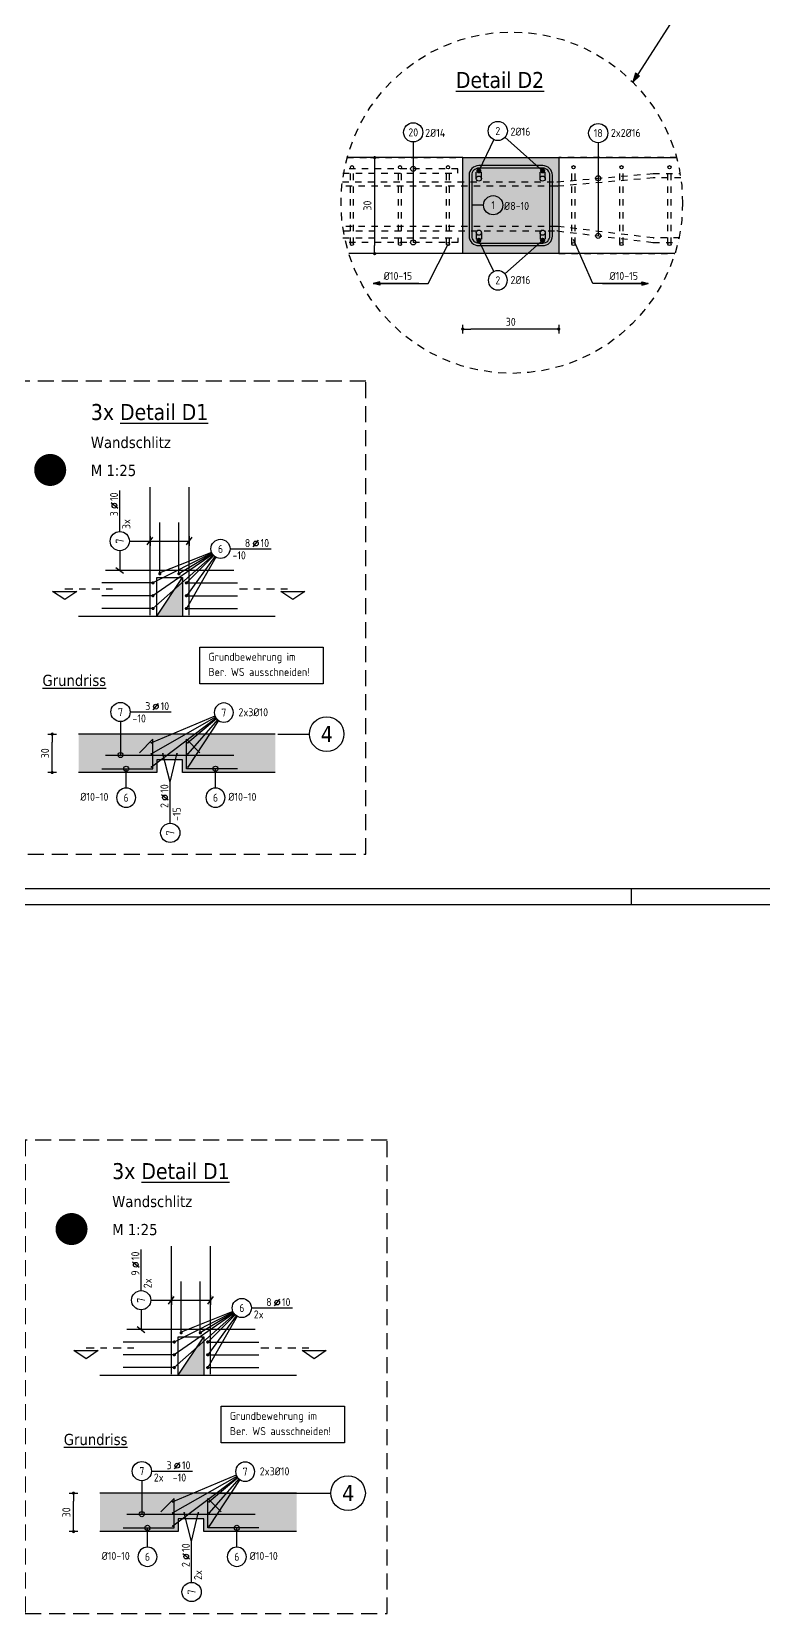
# Model space of a CAD drawing. Extents: x 28 to 142, y -30 to 32.
# Drawn here: x 42.54 to 53.97, y -30.09 to -5.38 of the extents above; entities that cross this region are included whole.
import ezdxf
from ezdxf.enums import TextEntityAlignment as Align

# ---------------------------------------------------------------- set-up
doc = ezdxf.new("R2010")
doc.units = 0
doc.header["$LTSCALE"] = 0.5
for name, pattern in [('AUSGEZOGEN', [1000.01, 1000, 0.01]), ('DASHDOTSMALL', [1.05, 0.5, -0.25, 0.05, -0.25]), ('DOT', [0.175, 0.05, -0.125]), ('HIDDEN2', [0.187, 0.125, -0.062]), ('HIDDEN4', [0.12, 0.02, -0.1]), ('PUNKT', [0.175, 0.05, -0.125]), ('STRICHLINIE', [0.75, 0.5, -0.25]), ('STRICHPUNKT2', [0.55, 0.25, -0.125, 0.05, -0.125]), ('VERDECKT', [0.375, 0.25, -0.125])]:
    doc.linetypes.add(name, pattern=pattern)
for name, color, linetype in [('ACHSEN', 7, 'Continuous'), ('BETON', 7, 'Continuous'), ('Brüstung EG', 7, 'Continuous'), ('DETAIL', 7, 'Continuous'), ('DRUEBER', 7, 'Continuous'), ('grau_hell', 7, 'Continuous'), ('grau_mittel', 7, 'Continuous'), ('HILFE', 7, 'Continuous'), ('MASSE', 7, 'Continuous'), ('OBJEKT', 7, 'Continuous'), ('RAHMEN', 7, 'Continuous'), ('RND', 7, 'Continuous'), ('SCHNITTE', 7, 'Continuous'), ('SFP_Achsen', 7, 'Continuous'), ('TEXT', 7, 'Continuous')]:
    doc.layers.add(name, color=color, linetype=linetype)
doc.layers.add('NOPLOT', color=7, linetype='Continuous', plot=False)
doc.styles.add('helv', font='tahoma.ttf')
doc.styles.add('txt', font='isocp.shx')
doc.dimstyles.new('DOT_I', dxfattribs={"dimscale": 0.5, "dimtxt": 0.25, "dimasz": 0.25, "dimexe": 0.1, "dimexo": 0.3, "dimgap": 0.1, "dimtad": 1, "dimdec": 3, "dimzin": 3, "dimtxsty": 'txt', "dimblk": 'DOT', "dimblk1": 'DOT', "dimblk2": 'DOT', "dimsah": 1, "dimcen": 0.1, "dimse1": 1, "dimse2": 1, "dimazin": 0, "dimtfac": 1, "dimtdec": 4, "dimtix": 1, "dimtmove": 2, "dimatfit": 3, "dimfxl": 0, "dimtvp": 1, "dimtolj": 1, "dimtzin": 0, "dimarcsym": 0})

# ---------------------------------------------------------------- blocks, each defined once
blk = doc.blocks.new('RND_LEI')
at = {"layer": 'RND', "color": 7, "linetype": 'Continuous'}
blk.add_line((1.022, 0.066), (1.19, 0.27), dxfattribs=at)
for centre, radius in [((0, 0), 0.3), ((1.106, 0.168), 0.075)]:
    blk.add_circle(centre, radius, dxfattribs=at)
at = {"layer": 'RND', "color": 7, "linetype": 'Continuous', "style": 'txt'}
blk.add_attdef('POSL', text='', height=0.25, dxfattribs=at).set_placement((0, 0), align=Align.MIDDLE)
blk.add_attdef('ANZ', text='', height=0.25, dxfattribs=at).set_placement((0.931, 0.057), align=Align.RIGHT)
for tag, p in [('DUM', (1.253, 0.057)), ('ABSTD', (1.674, 0.057)), ('POSTXT', (0.374, -0.327))]:
    blk.add_attdef(tag, p, '', height=0.25, dxfattribs=at)
blk = doc.blocks.new('lei_gre')
at = {"layer": 'RND', "color": 7, "linetype": 'Continuous'}
for p, q in [((-0.09, -0.12), (0.09, 0.12)), ((0, 0.15), (0, -0.15))]:
    blk.add_line(p, q, dxfattribs=at)
blk = doc.blocks.new('SCHN-2')
at = {"layer": 'SCHNITTE', "color": 6, "linetype": 'Continuous'}
blk.add_lwpolyline([(0.378, 0.088), (0, 0.34), (-0.378, 0.088)], close=True, dxfattribs=at)
at = {"layer": 'SCHNITTE', "color": 1, "linetype": 'DASHDOTSMALL', "style": 'helv'}
blk.add_attdef('SCHN-2', text='', height=0.35, dxfattribs=at).set_placement((0, 0.45), align=Align.CENTER)
blk = doc.blocks.new('RND_HIN')
at = {"layer": 'RND', "color": 7, "linetype": 'Continuous'}
blk.add_circle((0, 0), 0.3, dxfattribs=at)
at = {"layer": 'RND', "color": 7, "linetype": 'Continuous', "style": 'txt'}
blk.add_attdef('POSI', text='', height=0.25, dxfattribs=at).set_placement((0, 0), align=Align.MIDDLE)
blk = doc.blocks.new('DOT')
at = {"layer": 'MASSE', "color": 7, "linetype": 'Continuous'}
for p, q in [((0, 0), (-1, 0)), ((0, 0.54), (0, -0.54))]:
    blk.add_line(p, q, dxfattribs=at)
at = {"layer": 'MASSE', "color": 7, "linetype": 'Continuous', "const_width": 0.2}
blk.add_lwpolyline([(-0.1, 0, 1), (0.1, 0, 1)], format="xyb", close=True, dxfattribs=at)
blk = doc.blocks.new('*D16')
at = {"layer": 'DEFPOINTS', "color": 0, "linetype": 'AUSGEZOGEN', "transparency": 16777216}
for p in [(42.859, -16.351), (42.859, -16.351), (42.859, -16.951)]:
    blk.add_point(p, dxfattribs=at)
at = {"layer": 'MASSE', "color": 0, "linetype": 'AUSGEZOGEN', "lineweight": -2, "transparency": 16777216}
blk.add_line((42.859, -16.826), (42.859, -16.476), dxfattribs=at)
at = {"layer": 'MASSE', "color": 0, "linetype": 'AUSGEZOGEN', "lineweight": -2, "transparency": 16777216, "xscale": 0.125, "yscale": 0.125, "zscale": 0.125}
for p, rotation in [((42.859, -16.351), 90), ((42.859, -16.951), 270)]:
    blk.add_blockref('DOT', p, dxfattribs=dict(at, rotation=rotation))
at = {"layer": 'MASSE', "color": 0, "linetype": 'AUSGEZOGEN', "transparency": 16777216, "insert": (42.747, -16.651), "char_height": 0.125, "attachment_point": 5, "rotation": 90, "style": 'txt'}
blk.add_mtext('\\A1;30', dxfattribs=at)
blk = doc.blocks.new('*D17')
at = {"layer": 'DEFPOINTS', "color": 0, "linetype": 'AUSGEZOGEN', "transparency": 16777216}
for p in [(43.192, -28.208), (43.192, -28.208), (43.192, -28.808)]:
    blk.add_point(p, dxfattribs=at)
at = {"layer": 'MASSE', "color": 0, "linetype": 'AUSGEZOGEN', "lineweight": -2, "transparency": 16777216}
blk.add_line((43.192, -28.683), (43.192, -28.333), dxfattribs=at)
at = {"layer": 'MASSE', "color": 0, "linetype": 'AUSGEZOGEN', "lineweight": -2, "transparency": 16777216, "xscale": 0.125, "yscale": 0.125, "zscale": 0.125}
for p, rotation in [((43.192, -28.208), 90), ((43.192, -28.808), 270)]:
    blk.add_blockref('DOT', p, dxfattribs=dict(at, rotation=rotation))
at = {"layer": 'MASSE', "color": 0, "linetype": 'AUSGEZOGEN', "transparency": 16777216, "insert": (43.08, -28.508), "char_height": 0.125, "attachment_point": 5, "rotation": 90, "style": 'txt'}
blk.add_mtext('\\A1;30', dxfattribs=at)
blk = doc.blocks.new('Pfeillinie')
at = {"layer": 'TEXT', "linetype": 'Continuous'}
blk.add_hatch(color=7, dxfattribs=at).paths.add_polyline_path([(0, 0), (-0.8, 0.2), (-0.8, 0), (-0.8, -0.2)])
at = {"layer": 'TEXT', "color": 7, "linetype": 'Continuous'}
for p, q in [((-0.8, 0), (-0.8, 0.2)), ((-0.8, 0.2), (0, 0)), ((-0.8, 0), (-0.8, -0.2)), ((-0.8, -0.2), (0, 0))]:
    blk.add_line(p, q, dxfattribs=at)
blk = doc.blocks.new('*D18')
at = {"layer": 'DEFPOINTS', "color": 0, "linetype": 'AUSGEZOGEN', "transparency": 16777216}
for p in [(47.895, -7.346), (47.895, -8.846), (47.895, -8.846)]:
    blk.add_point(p, dxfattribs=at)
at = {"layer": 'MASSE', "color": 0, "linetype": 'AUSGEZOGEN', "lineweight": -2, "transparency": 16777216}
blk.add_line((47.895, -7.471), (47.895, -8.721), dxfattribs=at)
at = {"layer": 'MASSE', "color": 0, "linetype": 'AUSGEZOGEN', "lineweight": -2, "transparency": 16777216, "xscale": 0.125, "yscale": 0.125, "zscale": 0.125}
for p, rotation in [((47.895, -7.346), 90), ((47.895, -8.846), 270)]:
    blk.add_blockref('DOT', p, dxfattribs=dict(at, rotation=rotation))
at = {"layer": 'MASSE', "color": 0, "linetype": 'AUSGEZOGEN', "transparency": 16777216, "insert": (47.782, -8.096), "char_height": 0.125, "attachment_point": 5, "rotation": 90, "style": 'txt'}
blk.add_mtext('\\A1;30', dxfattribs=at)
blk = doc.blocks.new('*D19')
at = {"layer": 'DEFPOINTS', "color": 0, "linetype": 'AUSGEZOGEN', "transparency": 16777216}
for p in [(49.27, -10.024), (49.27, -10.024), (50.77, -10.024)]:
    blk.add_point(p, dxfattribs=at)
at = {"layer": 'MASSE', "color": 0, "linetype": 'AUSGEZOGEN', "lineweight": -2, "transparency": 16777216}
blk.add_line((50.645, -10.024), (49.395, -10.024), dxfattribs=at)
at = {"layer": 'MASSE', "color": 0, "linetype": 'AUSGEZOGEN', "lineweight": -2, "transparency": 16777216, "xscale": 0.125, "yscale": 0.125, "zscale": 0.125, "rotation": 180}
blk.add_blockref('DOT', (49.27, -10.024), dxfattribs=at)
at = {"layer": 'MASSE', "color": 0, "linetype": 'AUSGEZOGEN', "lineweight": -2, "transparency": 16777216, "xscale": 0.125, "yscale": 0.125, "zscale": 0.125}
blk.add_blockref('DOT', (50.77, -10.024), dxfattribs=at)
at = {"layer": 'MASSE', "color": 0, "linetype": 'AUSGEZOGEN', "transparency": 16777216, "insert": (50.02, -9.911), "char_height": 0.125, "attachment_point": 5, "style": 'txt'}
blk.add_mtext('\\A1;30', dxfattribs=at)
blk = doc.blocks.new('A1-35-0')
at = {"layer": 'RAHMEN', "color": 5}
blk.add_line((2, 0.5), (118.4, 0.5), dxfattribs=at)
at = {"layer": 'RAHMEN', "color": 7}
blk.add_line((23.9, 0), (23.9, 0.5), dxfattribs=at)
at = {"layer": 'RAHMEN'}
blk.add_line((0, 0), (118.9, 0), dxfattribs=at)

msp = doc.modelspace()

# ---------------------------------------------------------------- hatches: boundary and pattern name
at = {"layer": 'grau_hell'}
h = msp.add_hatch(color=9, dxfattribs=at)
h.paths.add_polyline_path([(44.4935, -14.5074), (44.5159, -14.5074), (44.8935, -14.5074), (44.8935, -13.9821), (44.7724, -14.0892)])
h.paths.add_polyline_path([(44.7724, -14.0892), (44.8935, -13.9821), (44.8935, -13.9074)])
h = msp.add_hatch(color=9, dxfattribs=at)
h.paths.add_polyline_path([(44.8268, -26.3648), (44.8491, -26.3648), (45.2268, -26.3648), (45.2268, -25.8394), (45.1056, -25.9465)])
h.paths.add_polyline_path([(45.1056, -25.9465), (45.2268, -25.8394), (45.2268, -25.7648)])

# ---------------------------------------------------------------- linework, layer by layer
at = {"layer": 'ACHSEN', "color": 140, "linetype": 'AUSGEZOGEN'}
for p, q in [((46.3831, -16.3505), (46.8752, -16.3505)), ((45.3464, -28.2078), (47.2085, -28.2078))]:
    msp.add_line(p, q, dxfattribs=at)
at = {"layer": 'BETON', "color": 6, "linetype": 'AUSGEZOGEN'}
for p, q in [((46.3431, -16.3505), (43.2719, -16.3505)), ((44.4935, -16.7505), (44.4935, -16.9505)), ((44.8935, -16.7505), (44.4935, -16.7505)), ((44.8935, -16.9505), (44.8935, -16.7505)), ((44.4935, -16.9505), (43.2719, -16.9505)), ((46.3431, -16.9505), (44.8935, -16.9505)), ((46.6763, -28.2078), (43.6051, -28.2078)), ((44.8268, -28.6078), (44.8268, -28.8078)), ((45.2268, -28.6078), (44.8268, -28.6078)), ((45.2268, -28.8078), (45.2268, -28.6078)), ((44.8268, -28.8078), (43.6051, -28.8078)), ((46.6763, -28.8078), (45.2268, -28.8078))]:
    msp.add_line(p, q, dxfattribs=at)
at = {"layer": 'BETON', "color": 6, "linetype": 'AUSGEZOGEN', "lineweight": -2}
msp.add_lwpolyline([(49.2705, -7.346), (50.7705, -7.346), (50.7705, -8.846), (49.2705, -8.846)], close=True, dxfattribs=at)
at = {"layer": 'Brüstung EG', "color": 102, "linetype": 'DOT'}
for p, q in [((47.465, -7.346), (49.2705, -7.346)), ((52.6101, -7.346), (50.7705, -7.346)), ((49.2705, -8.846), (47.4921, -8.846)), ((50.7705, -8.846), (52.5831, -8.846))]:
    msp.add_line(p, q, dxfattribs=at)
at = {"layer": 'DETAIL', "color": 102, "linetype": 'STRICHLINIE'}
for points in [[(42.1019, -10.8378), (42.1019, -18.2282), (47.7577, -18.2282), (47.7577, -10.8378)], [(42.4352, -22.6951), (42.4352, -30.0855), (48.091, -30.0855), (48.091, -22.6951)]]:
    msp.add_lwpolyline(points, close=True, dxfattribs=at)
at = {"layer": 'DETAIL', "color": 102, "linetype": 'VERDECKT'}
msp.add_circle((50.0376, -8.0499), 2.6671, dxfattribs=at)
at = {"layer": 'DRUEBER', "color": 7, "linetype": 'PUNKT', "lineweight": -2}
msp.add_lwpolyline([(49.2705, -7.346), (50.7705, -7.346), (50.7705, -8.846), (49.2705, -8.846)], close=True, dxfattribs=at)
at = {"layer": 'grau_mittel', "color": 61}
for points in [[(49.2705, -7.346), (50.7705, -7.346), (49.2705, -8.846), (50.7705, -8.846)], [(44.4935, -16.9505), (44.4935, -16.3505), (43.2719, -16.9505), (43.2719, -16.3505)], [(44.4935, -16.7505), (44.4935, -16.3505), (44.8935, -16.7505), (44.8935, -16.3505)], [(44.8935, -16.9505), (44.8935, -16.3505), (46.3431, -16.9505), (46.3431, -16.3505)], [(44.8268, -28.8078), (44.8268, -28.2078), (43.6051, -28.8078), (43.6051, -28.2078)], [(44.8268, -28.6078), (44.8268, -28.2078), (45.2268, -28.6078), (45.2268, -28.2078)], [(45.2268, -28.8078), (45.2268, -28.2078), (46.6763, -28.8078), (46.6763, -28.2078)]]:
    msp.add_solid(points, dxfattribs=at)
at = {"layer": 'HILFE', "color": 102, "linetype": 'AUSGEZOGEN'}
for p, q in [((44.4935, -13.9074), (44.8935, -13.9074)), ((44.4935, -14.5074), (44.4935, -13.9074)), ((44.8935, -13.9074), (44.8935, -14.5074)), ((43.2719, -14.5074), (46.3431, -14.5074)), ((43.2719, -14.5074), (44.5159, -14.5074)), ((44.9159, -14.5074), (46.3431, -14.5074)), ((44.8268, -25.7648), (45.2268, -25.7648)), ((44.8268, -26.3648), (44.8268, -25.7648)), ((45.2268, -25.7648), (45.2268, -26.3648)), ((43.6051, -26.3648), (46.6763, -26.3648)), ((43.6051, -26.3648), (44.8491, -26.3648)), ((45.2491, -26.3648), (46.6763, -26.3648))]:
    msp.add_line(p, q, dxfattribs=at)
for points in [[(45.1631, -14.9927), (47.0884, -14.9927), (47.0884, -15.5637), (45.1631, -15.5637)], [(45.4963, -26.8501), (47.4216, -26.8501), (47.4216, -27.421), (45.4963, -27.421)]]:
    msp.add_lwpolyline(points, close=True, dxfattribs=at)
at = {"layer": 'NOPLOT', "color": 191, "linetype": 'AUSGEZOGEN'}
for p, q in [((44.4935, -14.5074), (44.8935, -13.9074)), ((44.8268, -26.3648), (45.2268, -25.7648))]:
    msp.add_line(p, q, dxfattribs=at)
at = {"layer": 'NOPLOT', "color": 191, "linetype": 'Continuous', "const_width": 0.25}
for points in [[(42.7028, -12.2248, 1), (42.9528, -12.2248, 1)], [(43.036, -24.0821, 1), (43.286, -24.0821, 1)]]:
    msp.add_lwpolyline(points, format="xyb", close=True, dxfattribs=at)
at = {"layer": 'OBJEKT', "color": 7, "linetype": 'AUSGEZOGEN'}
for p, q in [((49.2705, -7.346), (47.4677, -7.346)), ((50.7705, -7.346), (52.6075, -7.346)), ((49.2705, -8.846), (47.4931, -8.846)), ((52.582, -8.846), (50.7705, -8.846))]:
    msp.add_line(p, q, dxfattribs=at)
at = {"layer": 'RND', "color": 7, "linetype": 'AUSGEZOGEN'}
for p, q in [((53.1158, -4.3146), (51.9249, -6.1655)), ((51.4847, -6.8497), (51.4807, -6.856)), ((43.915, -13.1861), (43.915, -12.5461)), ((45.6371, -13.4576), (46.2771, -13.4576)), ((44.0757, -16.0057), (44.7157, -16.0057)), ((44.7029, -17.7441), (44.7029, -17.1041)), ((44.2483, -25.0435), (44.2483, -24.4035)), ((45.9703, -25.315), (46.6103, -25.315)), ((44.409, -27.863), (45.049, -27.863)), ((45.0362, -29.6014), (45.0362, -28.9614))]:
    msp.add_line(p, q, dxfattribs=at)
at = {"layer": 'RND', "color": 102, "linetype": 'AUSGEZOGEN'}
for p, q in [((48.4973, -7.1019), (48.4973, -8.671)), ((49.754, -7.0651), (49.5223, -7.5537)), ((49.9302, -7.0293), (50.5186, -7.5537)), ((51.3864, -7.113), (51.3864, -8.5679)), ((49.5957, -8.0896), (49.4205, -8.0896)), ((49.754, -9.127), (49.5223, -8.6384)), ((49.9302, -9.1628), (50.5186, -8.6384)), ((48.5873, -9.3138), (47.8734, -9.3138)), ((51.4536, -9.3138), (52.1675, -9.3138)), ((44.065, -13.3361), (44.9991, -13.3361)), ((43.915, -13.4861), (43.915, -13.7946)), ((45.3531, -13.5252), (44.4327, -13.9893)), ((45.3638, -13.5431), (44.4327, -14.1893)), ((45.3747, -13.5569), (44.4327, -14.3893)), ((45.3477, -13.513), (44.539, -13.834)), ((45.3585, -13.5348), (44.839, -13.8465)), ((45.3809, -13.5636), (44.9544, -13.9893)), ((45.3988, -13.5789), (44.9544, -14.1893)), ((45.4126, -13.5878), (44.9544, -14.3893)), ((43.9257, -16.1557), (43.9257, -16.6781)), ((45.4008, -16.072), (44.4081, -16.4864)), ((45.4089, -16.0885), (44.4081, -16.6587)), ((45.4193, -16.1044), (44.4081, -16.8654)), ((45.4245, -16.1109), (44.979, -16.4864)), ((45.4408, -16.1274), (44.979, -16.6587)), ((45.4567, -16.1395), (44.979, -16.8654)), ((44.7029, -17.1041), (44.5885, -16.6587)), ((44.7029, -17.1041), (44.8066, -16.6656)), ((44.0133, -17.1939), (44.0133, -16.8926)), ((45.4089, -17.1939), (45.4089, -16.8926)), ((44.3983, -25.1935), (45.3324, -25.1935)), ((44.2483, -25.3435), (44.2483, -25.652)), ((45.6864, -25.3825), (44.7659, -25.8467)), ((45.6971, -25.4005), (44.7659, -26.0467)), ((45.7079, -25.4143), (44.7659, -26.2467)), ((45.6809, -25.3703), (44.8723, -25.6914)), ((45.6917, -25.3921), (45.1723, -25.7039)), ((45.7141, -25.4209), (45.2876, -25.8467)), ((45.732, -25.4362), (45.2876, -26.0467)), ((45.7459, -25.4452), (45.2876, -26.2467)), ((44.259, -28.013), (44.259, -28.5354)), ((45.734, -27.9293), (44.7413, -28.3437)), ((45.7421, -27.9458), (44.7413, -28.516)), ((45.7526, -27.9617), (44.7413, -28.7227)), ((45.7577, -27.9682), (45.3122, -28.3437)), ((45.774, -27.9848), (45.3122, -28.516)), ((45.79, -27.9969), (45.3122, -28.7227)), ((45.0362, -28.9614), (44.9218, -28.516)), ((45.0362, -28.9614), (45.1398, -28.5229)), ((44.3465, -29.0513), (44.3465, -28.7499)), ((45.7421, -29.0513), (45.7421, -28.7499))]:
    msp.add_line(p, q, dxfattribs=at)
at = {"layer": 'RND', "color": 7, "linetype": 'HIDDEN2'}
for p, q in [((47.5158, -8.696), (47.5158, -7.496)), ((47.5658, -8.696), (47.5658, -7.496)), ((48.2658, -8.696), (48.2658, -7.496)), ((48.3158, -8.696), (48.3158, -7.496)), ((49.0158, -8.696), (49.0158, -7.496)), ((49.0658, -8.696), (49.0658, -7.496)), ((50.9751, -8.696), (50.9751, -7.496)), ((51.0251, -8.696), (51.0251, -7.496)), ((51.7251, -8.696), (51.7251, -7.496)), ((51.7751, -8.696), (51.7751, -7.496)), ((52.4751, -8.696), (52.4751, -7.496)), ((52.5251, -8.696), (52.5251, -7.496))]:
    msp.add_line(p, q, dxfattribs=at)
at = {"layer": 'RND', "color": 7, "linetype": 'HIDDEN4'}
for p, q in [((49.4823, -7.6737), (49.4823, -7.5537)), ((49.5623, -7.6737), (49.5623, -7.5537)), ((50.4786, -7.6737), (50.4786, -7.5537)), ((50.5586, -7.6737), (50.5586, -7.5537)), ((49.4823, -8.5184), (49.4823, -8.6384)), ((49.5623, -8.5184), (49.5623, -8.6384)), ((50.4786, -8.5184), (50.4786, -8.6384)), ((50.5586, -8.5184), (50.5586, -8.6384))]:
    msp.add_line(p, q, dxfattribs=at)
at = {"layer": 'RND', "color": 7, "linetype": 'HIDDEN2'}
for points in [[(47.3905, -7.7241), (50.7407, -7.7241, 0.021616), (50.7493, -7.7238), (52.245, -7.5941), (52.6654, -7.5941)], [(52.6766, -7.6641), (52.2524, -7.6641, 0.021616), (52.2437, -7.6645), (50.7524, -7.7938, -0.0216088), (50.7437, -7.7941), (47.3828, -7.7942)], [(52.6615, -8.601), (52.2524, -8.601, -0.021616), (52.2437, -8.6007), (50.7524, -8.4214, 0.0216088), (50.7437, -8.421), (47.3933, -8.4209)], [(47.4035, -8.491), (50.7407, -8.491, -0.021616), (50.7493, -8.4914), (52.245, -8.671), (52.6477, -8.671)]]:
    msp.add_lwpolyline(points, format="xyb", dxfattribs=at)
for points in [[(47.3985, -7.5914), (49.1952, -7.5914), (49.1952, -7.521), (47.4097, -7.521)], [(47.3985, -8.6007), (49.1952, -8.6007), (49.1952, -8.671), (47.4097, -8.671)]]:
    msp.add_lwpolyline(points, dxfattribs=at)
at = {"layer": 'RND', "color": 1, "linetype": 'AUSGEZOGEN'}
for points in [[(49.5205, -8.721), (50.5205, -8.721, 0.4142136), (50.6705, -8.571), (50.6705, -7.621, 0.4142136), (50.5205, -7.471), (49.5205, -7.471, 0.4142136), (49.3705, -7.621), (49.3705, -8.571, 0.4142136)], [(49.5205, -8.681), (50.5205, -8.681, 0.4142136), (50.6305, -8.571), (50.6305, -7.621, 0.4142136), (50.5205, -7.511), (49.5205, -7.511, 0.4142136), (49.4105, -7.621), (49.4105, -8.571, 0.4142136)]]:
    msp.add_lwpolyline(points, format="xyb", close=True, dxfattribs=at)
at = {"layer": 'RND', "color": 7, "linetype": 'AUSGEZOGEN'}
for points, const_width in [([(49.5023, -7.5537, 1), (49.5423, -7.5537, 1)], 0.04), ([(50.5386, -7.5537, -1), (50.4986, -7.5537, -1)], 0.04), ([(49.5023, -8.6384, -1), (49.5423, -8.6384, -1)], 0.04), ([(50.5386, -8.6384, 1), (50.4986, -8.6384, 1)], 0.04), ([(44.539, -13.859, -1), (44.539, -13.834, -1)], 0.025), ([(44.839, -13.859, -1), (44.839, -13.834, -1)], 0.025), ([(44.4452, -13.9893, -1), (44.4202, -13.9893, -1)], 0.025), ([(44.9419, -13.9893, 1), (44.9669, -13.9893, 1)], 0.025), ([(44.4452, -14.1893, -1), (44.4202, -14.1893, -1)], 0.025), ([(44.9419, -14.1893, 1), (44.9669, -14.1893, 1)], 0.025), ([(44.4452, -14.3893, -1), (44.4202, -14.3893, -1)], 0.025), ([(44.9419, -14.3893, 1), (44.9669, -14.3893, 1)], 0.025), ([(44.4011, -16.4864, -1), (44.4151, -16.4864, -1)], 0.014), ([(44.986, -16.4864, 1), (44.972, -16.4864, 1)], 0.014), ([(44.4011, -16.6587, -1), (44.4151, -16.6587, -1)], 0.014), ([(44.5815, -16.6587, -1), (44.5955, -16.6587, -1)], 0.014), ([(44.8007, -16.6587, -1), (44.8147, -16.6587, -1)], 0.014), ([(44.986, -16.6587, 1), (44.972, -16.6587, 1)], 0.014), ([(44.4011, -16.8654, -1), (44.4151, -16.8654, -1)], 0.014), ([(44.986, -16.8654, 1), (44.972, -16.8654, 1)], 0.014), ([(44.8723, -25.7164, -1), (44.8723, -25.6914, -1)], 0.025), ([(45.1723, -25.7164, -1), (45.1723, -25.6914, -1)], 0.025), ([(44.7784, -25.8467, -1), (44.7534, -25.8467, -1)], 0.025), ([(45.2751, -25.8467, 1), (45.3001, -25.8467, 1)], 0.025), ([(44.7784, -26.0467, -1), (44.7534, -26.0467, -1)], 0.025), ([(45.2751, -26.0467, 1), (45.3001, -26.0467, 1)], 0.025), ([(44.7784, -26.2467, -1), (44.7534, -26.2467, -1)], 0.025), ([(45.2751, -26.2467, 1), (45.3001, -26.2467, 1)], 0.025), ([(44.7343, -28.3437, -1), (44.7483, -28.3437, -1)], 0.014), ([(45.3192, -28.3437, 1), (45.3052, -28.3437, 1)], 0.014), ([(44.7343, -28.516, -1), (44.7483, -28.516, -1)], 0.014), ([(44.9148, -28.516, -1), (44.9288, -28.516, -1)], 0.014), ([(45.1339, -28.516, -1), (45.1479, -28.516, -1)], 0.014), ([(45.3192, -28.516, 1), (45.3052, -28.516, 1)], 0.014), ([(44.7343, -28.7227, -1), (44.7483, -28.7227, -1)], 0.014), ([(45.3192, -28.7227, 1), (45.3052, -28.7227, 1)], 0.014)]:
    msp.add_lwpolyline(points, format="xyb", close=True, dxfattribs=dict(at, const_width=const_width))
at = {"layer": 'RND', "color": 102, "linetype": 'AUSGEZOGEN'}
for points in [[(52.1675, -9.3138), (51.3036, -9.3138), (51.0001, -8.623)], [(47.8734, -9.3138), (48.7281, -9.3138), (49.0408, -8.696)]]:
    msp.add_lwpolyline(points, dxfattribs=at)
at = {"layer": 'RND', "color": 1, "linetype": 'AUSGEZOGEN'}
for points in [[(44.3879, -14.4926), (44.3879, -12.4926)], [(44.9991, -14.4926), (44.9991, -12.4926)], [(44.539, -13.8465), (44.539, -13.0465)], [(44.839, -13.8465), (44.839, -13.0465)], [(45.6935, -13.7946), (43.6935, -13.7946)], [(44.4327, -13.9893), (43.6327, -13.9893)], [(44.9544, -13.9893), (45.7544, -13.9893)], [(44.4327, -14.1893), (43.6327, -14.1893)], [(44.9544, -14.1893), (45.7544, -14.1893)], [(44.4327, -14.3893), (43.6327, -14.3893)], [(44.9544, -14.3893), (45.7544, -14.3893)], [(43.6327, -16.8926), (44.4327, -16.8926), (44.4327, -16.4326), (44.2205, -16.6447)], [(45.7544, -16.8926), (44.9544, -16.8926), (44.9544, -16.4326), (45.1665, -16.6447)], [(43.6935, -16.6781), (45.6935, -16.6781)], [(44.7212, -26.35), (44.7212, -24.35)], [(45.3324, -26.35), (45.3324, -24.35)], [(44.8723, -25.7039), (44.8723, -24.9039)], [(45.1723, -25.7039), (45.1723, -24.9039)], [(46.0268, -25.652), (44.0268, -25.652)], [(44.7659, -25.8467), (43.9659, -25.8467)], [(45.2876, -25.8467), (46.0876, -25.8467)], [(44.7659, -26.0467), (43.9659, -26.0467)], [(45.2876, -26.0467), (46.0876, -26.0467)], [(44.7659, -26.2467), (43.9659, -26.2467)], [(45.2876, -26.2467), (46.0876, -26.2467)], [(43.9659, -28.7499), (44.7659, -28.7499), (44.7659, -28.2899), (44.5538, -28.502)], [(46.0876, -28.7499), (45.2876, -28.7499), (45.2876, -28.2899), (45.4998, -28.502)], [(44.0268, -28.5354), (46.0268, -28.5354)]]:
    msp.add_lwpolyline(points, dxfattribs=at)
at = {"layer": 'RND', "color": 7, "linetype": 'AUSGEZOGEN'}
for centre, radius in [((47.5408, -7.496), 0.025), ((48.2908, -7.496), 0.025), ((48.4973, -7.521), 0.04), ((49.0408, -7.496), 0.025), ((49.5223, -7.6737), 0.04), ((50.5186, -7.6737), 0.04), ((51.0001, -7.496), 0.025), ((51.3864, -7.6686), 0.04), ((51.7501, -7.496), 0.025), ((52.5001, -7.496), 0.025), ((48.4973, -8.671), 0.04), ((49.5223, -8.5184), 0.04), ((50.5186, -8.5184), 0.04), ((51.3864, -8.5679), 0.04), ((47.5408, -8.696), 0.025), ((48.2908, -8.696), 0.025), ((49.0408, -8.696), 0.025), ((51.0001, -8.696), 0.025), ((51.7501, -8.696), 0.025), ((52.5001, -8.696), 0.025), ((43.9257, -16.6781), 0.04), ((44.0133, -16.8926), 0.04), ((45.4089, -16.8926), 0.04), ((44.259, -28.5354), 0.04), ((44.3465, -28.7499), 0.04), ((45.7421, -28.7499), 0.04)]:
    msp.add_circle(centre, radius, dxfattribs=at)
at = {"layer": 'SCHNITTE', "color": 6, "linetype": 'STRICHPUNKT2'}
for p, q in [((43.0543, -14.0802), (43.7989, -14.0802)), ((45.7818, -14.0802), (46.6172, -14.0802)), ((43.3875, -25.9375), (44.1321, -25.9375)), ((46.1151, -25.9375), (46.9505, -25.9375))]:
    msp.add_line(p, q, dxfattribs=at)
at = {"layer": 'SFP_Achsen', "color": 7, "linetype": 'AUSGEZOGEN'}
for centre in [(47.1457, -16.3505), (47.4789, -28.2078)]:
    msp.add_circle(centre, 0.2705, dxfattribs=at)

# ---------------------------------------------------------------- block references
at = {"layer": 'RAHMEN', "color": 7, "linetype": 'AUSGEZOGEN', "xscale": 0.5, "yscale": 0.5, "zscale": 0.5}
msp.add_blockref('A1-35-0', (39.9553, -19.0109), dxfattribs=at)
at = {"layer": 'RND', "color": 7, "linetype": 'AUSGEZOGEN', "xscale": 0.175, "yscale": 0.175, "zscale": 0.175, "rotation": 237.2433680168144}
msp.add_blockref('Pfeillinie', (51.9249, -6.1655), dxfattribs=at)
at = {"layer": 'RND', "color": 7, "linetype": 'AUSGEZOGEN', "xscale": 0.5, "yscale": 0.5, "zscale": 0.5}
for name, p, values in [('RND_HIN', (48.4973, -6.9519), {'POSI': '20'}), ('RND_HIN', (49.8183, -6.9295), {'POSI': '2'}), ('RND_HIN', (51.3864, -6.963), {'POSI': '18'}), ('RND_HIN', (49.7457, -8.0896), {'POSI': '1'}), ('RND_LEI', (45.4871, -13.4576), {'POSL': '6', 'DUM': '10', 'ANZ': '8', 'POSTXT': '-10'}), ('RND_LEI', (43.9257, -16.0057), {'POSL': '7', 'DUM': '10', 'ANZ': '3', 'POSTXT': '-10'}), ('RND_LEI', (45.8203, -25.315), {'POSL': '6', 'DUM': '10', 'ANZ': '8', 'POSTXT': '2x'}), ('RND_LEI', (44.259, -27.863), {'POSL': '7', 'DUM': '10', 'ANZ': '3', 'POSTXT': '2x  -10'})]:
    msp.add_blockref(name, p, dxfattribs=at).add_auto_attribs(values)
at = {"layer": 'RND', "color": 7, "linetype": 'AUSGEZOGEN'}
ref = msp.add_blockref('RND_HIN', (49.8183, -9.2626), dxfattribs=dict(at, xscale=-0.5, yscale=0.5, zscale=0.5, rotation=180))
ref.add_attrib('POSI', '2', dxfattribs={"color": 7, "linetype": 'Continuous', "height": 0.125, "style": 'txt'}).set_placement((49.8183, -9.2626), align=Align.MIDDLE)
at = {"layer": 'RND', "color": 102, "linetype": 'AUSGEZOGEN'}
for name, p, xscale, yscale, zscale in [('Pfeillinie', (47.8734, -9.3138), -0.125, 0.125, 0.125), ('Pfeillinie', (52.1675, -9.3138), 0.125, 0.125, 0.125), ('lei_gre', (44.3879, -13.3361), 0.5, 0.5, 0.5), ('lei_gre', (44.9991, -13.3361), 0.5, 0.5, 0.5), ('lei_gre', (44.7212, -25.1935), 0.5, 0.5, 0.5), ('lei_gre', (45.3324, -25.1935), 0.5, 0.5, 0.5)]:
    msp.add_blockref(name, p, dxfattribs=dict(at, xscale=xscale, yscale=yscale, zscale=zscale))
at = {"layer": 'RND', "color": 7, "linetype": 'AUSGEZOGEN', "xscale": 0.5, "yscale": 0.5, "zscale": 0.5, "rotation": 90}
for p, values in [((43.915, -13.3361), {'POSL': '7', 'DUM': '10', 'ANZ': '3', 'POSTXT': '3x'}), ((44.7029, -17.8941), {'POSL': '7', 'DUM': '10', 'ANZ': '2', 'POSTXT': '-15'}), ((44.2483, -25.1935), {'POSL': '7', 'DUM': '10', 'ANZ': '9', 'POSTXT': '2x'}), ((45.0362, -29.7514), {'POSL': '7', 'DUM': '10', 'ANZ': '2', 'POSTXT': '2x'})]:
    msp.add_blockref('RND_LEI', p, dxfattribs=at).add_auto_attribs(values)
at = {"layer": 'RND', "color": 102, "linetype": 'AUSGEZOGEN', "xscale": 0.5, "yscale": 0.5, "zscale": 0.5, "rotation": 270}
for p in [(43.915, -13.7946), (44.2483, -25.652)]:
    msp.add_blockref('lei_gre', p, dxfattribs=at)
at = {"layer": 'RND', "color": 7, "linetype": 'AUSGEZOGEN'}
ref = msp.add_blockref('RND_HIN', (45.5392, -16.0142), dxfattribs=dict(at, xscale=-0.5, yscale=0.5, zscale=0.5, rotation=180))
ref.add_attrib('POSI', '7', dxfattribs={"color": 7, "linetype": 'Continuous', "height": 0.125, "style": 'txt'}).set_placement((45.5392, -16.0142), align=Align.MIDDLE)
ref = msp.add_blockref('RND_HIN', (44.0133, -17.3439), dxfattribs=dict(at, xscale=-0.5, yscale=0.5, zscale=0.5, rotation=180))
ref.add_attrib('POSI', '6', dxfattribs={"color": 7, "linetype": 'Continuous', "height": 0.125, "style": 'txt'}).set_placement((44.0133, -17.3439), align=Align.MIDDLE)
ref = msp.add_blockref('RND_HIN', (45.4089, -17.3439), dxfattribs=dict(at, xscale=-0.5, yscale=0.5, zscale=0.5, rotation=180))
ref.add_attrib('POSI', '6', dxfattribs={"color": 7, "linetype": 'Continuous', "height": 0.125, "style": 'txt'}).set_placement((45.4089, -17.3439), align=Align.MIDDLE)
ref = msp.add_blockref('RND_HIN', (45.8724, -27.8716), dxfattribs=dict(at, xscale=-0.5, yscale=0.5, zscale=0.5, rotation=180))
ref.add_attrib('POSI', '7', dxfattribs={"color": 7, "linetype": 'Continuous', "height": 0.125, "style": 'txt'}).set_placement((45.8724, -27.8716), align=Align.MIDDLE)
ref = msp.add_blockref('RND_HIN', (44.3465, -29.2013), dxfattribs=dict(at, xscale=-0.5, yscale=0.5, zscale=0.5, rotation=180))
ref.add_attrib('POSI', '6', dxfattribs={"color": 7, "linetype": 'Continuous', "height": 0.125, "style": 'txt'}).set_placement((44.3465, -29.2013), align=Align.MIDDLE)
ref = msp.add_blockref('RND_HIN', (45.7421, -29.2013), dxfattribs=dict(at, xscale=-0.5, yscale=0.5, zscale=0.5, rotation=180))
ref.add_attrib('POSI', '6', dxfattribs={"color": 7, "linetype": 'Continuous', "height": 0.125, "style": 'txt'}).set_placement((45.7421, -29.2013), align=Align.MIDDLE)
at = {"layer": 'SCHNITTE', "color": 6, "linetype": 'STRICHPUNKT2', "xscale": -0.5, "yscale": 0.5, "zscale": 0.5, "rotation": 180}
for p in [(43.0543, -14.0802), (46.6172, -14.0802), (43.3875, -25.9375), (46.9505, -25.9375)]:
    msp.add_blockref('SCHN-2', p, dxfattribs=at)

# ---------------------------------------------------------------- texts
at = {"layer": 'SFP_Achsen', "color": 6, "linetype": 'AUSGEZOGEN', "style": 'helv'}
for p in [(47.0551, -16.4743), (47.3883, -28.3316)]:
    msp.add_text('4', height=0.25, dxfattribs=at).set_placement(p)
at = {"layer": 'TEXT', "color": 6, "linetype": 'AUSGEZOGEN', "style": 'helv'}
for s, p in [('%%UDetail D2', (49.164, -6.2584)), ('3x %%UDetail D1', (43.463, -11.4449)), ('3x %%UDetail D1', (43.7963, -23.3023))]:
    msp.add_text(s, height=0.25, dxfattribs=at).set_placement(p)
at = {"layer": 'TEXT', "color": 7, "linetype": 'AUSGEZOGEN', "style": 'txt'}
for s, p in [('2%%C14', (48.6837, -7.0224)), ('2%%C16', (50.0164, -7.0028)), ('2x2%%C16', (51.5844, -7.0224)), ('%%C8-10', (49.9151, -8.1636)), ('%%C10-15', (48.0359, -9.2568)), ('%%C10-15', (51.5624, -9.2568)), ('2%%C16', (50.0164, -9.3206)), ('Grundbewehrung im ', (45.3011, -15.206)), ('Ber. WS ausschneiden!', (45.3011, -15.4435)), ('2x3%%C10', (45.7681, -16.0721)), ('%%C10-10', (43.2971, -17.3933)), ('%%C10-10', (45.6084, -17.3933)), ('Grundbewehrung im ', (45.6344, -27.0634)), ('Ber. WS ausschneiden!', (45.6344, -27.3009)), ('2x3%%C10', (46.1013, -27.9294)), ('%%C10-10', (43.6304, -29.2506)), ('%%C10-10', (45.9416, -29.2506))]:
    msp.add_text(s, height=0.125, dxfattribs=at).set_placement(p)
at = {"layer": 'TEXT', "color": 1, "linetype": 'AUSGEZOGEN', "style": 'helv'}
for s, p in [('Wandschlitz', (43.463, -11.8824)), ('M 1:25', (43.463, -12.3199)), ('%%UGrundriss', (42.7065, -15.5991)), ('Wandschlitz', (43.7963, -23.7398)), ('M 1:25', (43.7963, -24.1773)), ('%%UGrundriss', (43.0397, -27.4564))]:
    msp.add_text(s, height=0.175, dxfattribs=at).set_placement(p)

# ---------------------------------------------------------------- dimensions: what is measured, and where the dimension line sits
at = {"layer": 'MASSE', "color": 7, "linetype": 'AUSGEZOGEN'}
for base, p1, p2, angle, override, picture, middle in [((47.895, -8.846), (47.895, -7.346), (47.895, -8.846), 90, {"dimdec": 0, "dimlfac": 20}, '*D18', (47.7825, -8.096)), ((42.8593, -16.3505), (42.8593, -16.9505), (42.8593, -16.3505), 270, {"dimdec": 0, "dimlfac": 50}, '*D16', (42.7468, -16.6505)), ((43.1925, -28.2078), (43.1925, -28.8078), (43.1925, -28.2078), 270, {"dimdec": 0, "dimlfac": 50}, '*D17', (43.08, -28.5078))]:
    dim = msp.add_linear_dim(base=base, p1=p1, p2=p2, angle=angle, dimstyle='DOT_I', override=override, dxfattribs=at)
    dim.commit()
    dim.dimension.update_dxf_attribs({"geometry": picture, "text_midpoint": middle})
dim = msp.add_linear_dim(base=(49.2705, -10.0236), p1=(50.7705, -10.0236), p2=(49.2705, -10.0236), dimstyle='DOT_I', override={"dimdec": 0, "dimlfac": 20}, dxfattribs=at)
dim.commit()
dim.dimension.update_dxf_attribs({"geometry": '*D19', "text_midpoint": (50.0205, -9.9111)})

doc.saveas('drawing.dxf')
